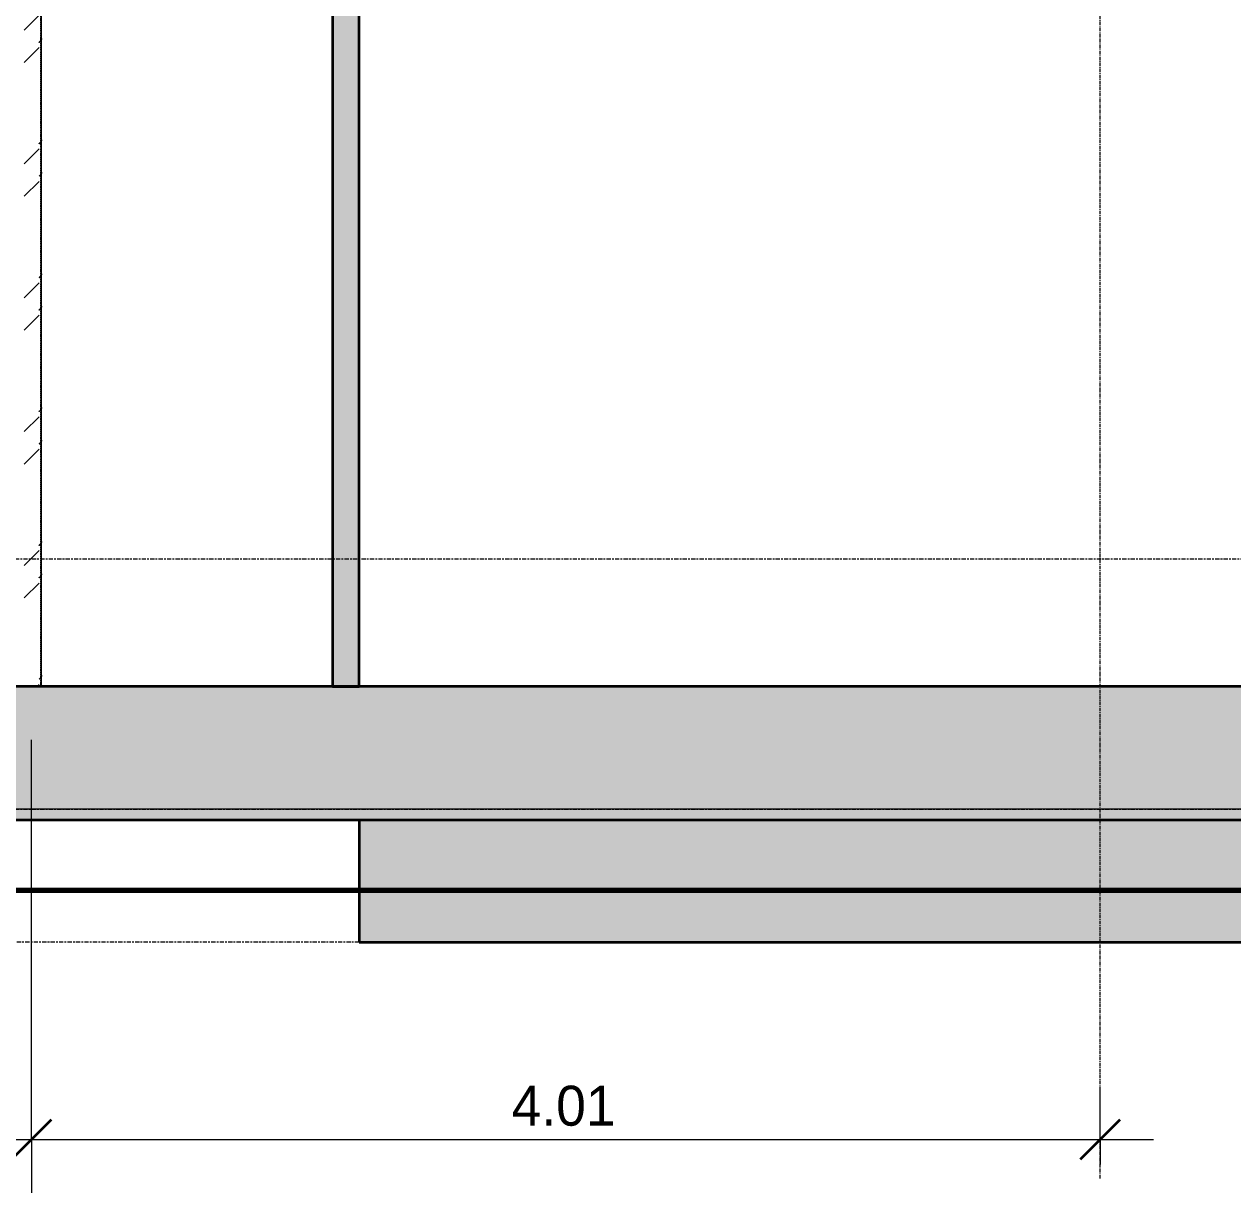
# Model space of a CAD drawing. Header units: centimetres. Extents: x -6111 to 13767, y -285 to 1600.
# Drawn here: x -3177.3 to -2723.3, y -144.1 to 294.9 of the extents above; entities that cross this region are included whole.
import ezdxf

# ---------------------------------------------------------------- set-up
doc = ezdxf.new("R2010")
doc.units = ezdxf.units.CM
for name, pattern in [('Centre', [3.175, 0.635, -0.475, 1.59, -0.475]), ('Grid Line', [2.2225, 1.27, -0.3175, 0.3175, -0.3175]), ('Hidden', [0.714375, 0.47625, -0.238125])]:
    doc.linetypes.add(name, pattern=pattern)
for name, color, linetype, lineweight in [('A-ANNO-DIMS', 7, 'Continuous', 9), ('A-ANNO-DIMS-100', 7, 'Continuous', 9), ('A-FLOR', 7, 'Continuous', 9), ('A-FLOR-LEVL', 7, 'Continuous', 9), ('A-FLOR-PATT', 7, 'Continuous', 35), ('A-WALL', 7, 'Continuous', 9), ('A-WALL-PATT', 7, 'Continuous', 35), ('C-BLDG-PADS', 7, 'Continuous', 9), ('C-TOPO', 7, 'Continuous', 9), ('S-COLS', 7, 'Continuous', 9), ('S-GRID', 7, 'Continuous', 9)]:
    doc.layers.add(name, color=color, linetype=linetype, lineweight=lineweight)
doc.styles.add('Century Gothic_1', font='GOTHIC.TTF', dxfattribs={"height": 15})
doc.dimstyles.new('FCA_N_Cotas_E100', dxfattribs={"dimscale": 30.48, "dimtxt": 15.662524, "dimasz": 0.492126, "dimexe": 0.656168, "dimexo": 0.656168, "dimgap": 0.032808, "dimtad": 1, "dimlfac": 0.01, "dimrnd": 0.01, "dimzin": 0, "dimdsep": 46, "dimtxsty": 'Century Gothic_1', "dimblk1": 'OBLIQUE', "dimblk2": 'OBLIQUE', "dimsah": 1, "dimcen": 0.09, "dimdle": 0.656168, "dimadec": 3, "dimazin": 2, "dimtfac": 1, "dimtdec": 4, "dimtix": 1, "dimtmove": 0, "dimatfit": 3, "dimfxl": 1, "dimtvp": 1, "dimtolj": 1, "dimtzin": 0, "dimarcsym": 2})

# ---------------------------------------------------------------- blocks, each defined once
blk = doc.blocks.new('PQ_RVR_ARQ-01_ZZ_ZZ_MO_T_A_rvt-2-Elevación Eje 2')
at = {"layer": 'A-WALL-PATT', "lineweight": 9, "true_color": 0xeaeaea}
blk.add_hatch(color=254, dxfattribs=at).paths.add_polyline_path([(-5356.88, 46.02), (-5356.88, 548.37), (-5366.88, 548.37), (-5366.88, 46.02)])
at = {"layer": 'A-FLOR', "color": 254, "lineweight": 35, "true_color": 0xcccccc}
for p, q in [((-3781.84, 46.02), (-5714.43, 46.02)), ((-5714.43, -3.98), (-3781.84, -3.98))]:
    blk.add_line(p, q, dxfattribs=at)
at = {"layer": 'A-WALL', "color": 254, "lineweight": 35, "true_color": 0xcccccc}
for p, q in [((-5366.88, 548.37), (-5366.88, 46.02)), ((-5356.88, 46.02), (-5356.88, 548.37)), ((-5366.88, 46.02), (-5356.88, 46.02))]:
    blk.add_line(p, q, dxfattribs=at)
at = {"layer": 'C-BLDG-PADS', "color": 254, "lineweight": 18, "true_color": 0xdadada}
for p, q in [((-2175.29, 0), (-5714.43, 0)), ((-5714.43, -30.48), (-2175.29, -30.48))]:
    blk.add_line(p, q, dxfattribs=at)
at = {"layer": 'C-TOPO', "color": 254, "lineweight": 70, "true_color": 0xdadada}
blk.add_line((-4893.02, -30.5), (-5714.43, -30.5), dxfattribs=at)
at = {"layer": 'C-TOPO', "color": 254, "true_color": 0xdadada}
blk.add_line((-4893.02, -30.5), (-5714.43, -30.5), dxfattribs=at)
blk = doc.blocks.new('FP_86-Elevación Eje 2')
at = {"layer": 'S-COLS'}
blk.add_line((-5476.15, 46.02), (-5476.15, 620.8), dxfattribs=at)
at = {"layer": 'S-COLS', "color": 9, "true_color": 0xc0c0c0}
for p, q in [((-5477.1, 288.07), (-5477.08, 288.09)), ((-5477.08, 288.09), (-5477.05, 288.11)), ((-5477.05, 288.11), (-5477.03, 288.14)), ((-5477.03, 288.14), (-5477, 288.16)), ((-5477, 288.16), (-5476.97, 288.18)), ((-5476.97, 288.18), (-5476.95, 288.21)), ((-5476.95, 288.21), (-5476.92, 288.23)), ((-5476.92, 288.23), (-5476.9, 288.25)), ((-5476.9, 288.25), (-5476.87, 288.28)), ((-5476.87, 288.28), (-5476.85, 288.3)), ((-5476.85, 288.3), (-5476.82, 288.32)), ((-5476.82, 288.32), (-5476.79, 288.35)), ((-5476.79, 288.35), (-5476.77, 288.37)), ((-5476.77, 288.37), (-5476.75, 288.39)), ((-5476.75, 288.39), (-5476.72, 288.42)), ((-5476.72, 288.42), (-5476.7, 288.44)), ((-5476.7, 288.44), (-5476.67, 288.46)), ((-5476.67, 288.46), (-5476.65, 288.49)), ((-5476.65, 288.49), (-5476.62, 288.51)), ((-5476.62, 288.51), (-5476.6, 288.53)), ((-5476.6, 288.53), (-5476.58, 288.56)), ((-5476.58, 288.56), (-5476.56, 288.58)), ((-5476.56, 288.58), (-5476.53, 288.6)), ((-5476.53, 288.6), (-5476.51, 288.63)), ((-5476.51, 288.63), (-5476.49, 288.65)), ((-5476.49, 288.65), (-5476.47, 288.67)), ((-5476.47, 288.67), (-5476.45, 288.7)), ((-5476.45, 288.7), (-5476.43, 288.72)), ((-5476.43, 288.72), (-5476.41, 288.74)), ((-5476.41, 288.74), (-5476.39, 288.77)), ((-5476.39, 288.77), (-5476.37, 288.79)), ((-5476.37, 288.79), (-5476.35, 288.81)), ((-5476.35, 288.81), (-5476.33, 288.84)), ((-5476.33, 288.84), (-5476.31, 288.86)), ((-5476.31, 288.86), (-5476.3, 288.88)), ((-5476.3, 288.88), (-5476.28, 288.91)), ((-5476.28, 288.91), (-5476.26, 288.93)), ((-5476.26, 288.93), (-5476.25, 288.95)), ((-5476.25, 288.95), (-5476.23, 288.98)), ((-5476.23, 288.98), (-5476.22, 289)), ((-5476.22, 289), (-5476.2, 289.02)), ((-5476.2, 289.02), (-5476.19, 289.05)), ((-5476.19, 289.05), (-5476.18, 289.07)), ((-5476.18, 289.07), (-5476.16, 289.09)), ((-5476.16, 289.09), (-5476.15, 289.12)), ((-5476.15, 289.12), (-5476.14, 289.14)), ((-5476.14, 289.14), (-5476.13, 289.16)), ((-5476.13, 289.16), (-5476.12, 289.19)), ((-5476.12, 289.19), (-5476.11, 289.21)), ((-5476.11, 289.21), (-5476.1, 289.23)), ((-5476.1, 289.23), (-5476.09, 289.26)), ((-5476.09, 289.26), (-5476.08, 289.28)), ((-5476.08, 289.3), (-5476.07, 289.33)), ((-5476.08, 289.28), (-5476.08, 289.3)), ((-5476.07, 289.33), (-5476.06, 289.35)), ((-5476.06, 289.37), (-5476.05, 289.4)), ((-5476.06, 289.35), (-5476.06, 289.37)), ((-5476.05, 289.44), (-5476.04, 289.47)), ((-5476.05, 289.42), (-5476.05, 289.44)), ((-5476.05, 289.4), (-5476.05, 289.42)), ((-5476.04, 289.51), (-5476.04, 289.54)), ((-5476.04, 289.49), (-5476.04, 289.51)), ((-5476.04, 289.47), (-5476.04, 289.49)), ((-5477.1, 249.97), (-5477.08, 249.99)), ((-5477.08, 249.99), (-5477.05, 250.01)), ((-5477.05, 250.01), (-5477.03, 250.04)), ((-5477.03, 250.04), (-5477, 250.06)), ((-5477, 250.06), (-5476.97, 250.08)), ((-5476.97, 250.08), (-5476.95, 250.11)), ((-5476.95, 250.11), (-5476.92, 250.13)), ((-5476.92, 250.13), (-5476.9, 250.15)), ((-5476.9, 250.15), (-5476.87, 250.18)), ((-5476.87, 250.18), (-5476.85, 250.2)), ((-5476.85, 250.2), (-5476.82, 250.22)), ((-5476.82, 250.22), (-5476.79, 250.25)), ((-5476.79, 250.25), (-5476.77, 250.27)), ((-5476.77, 250.27), (-5476.75, 250.29)), ((-5476.75, 250.29), (-5476.72, 250.32)), ((-5476.72, 250.32), (-5476.7, 250.34)), ((-5476.7, 250.34), (-5476.67, 250.36)), ((-5476.67, 250.36), (-5476.65, 250.39)), ((-5476.65, 250.39), (-5476.62, 250.41)), ((-5476.62, 250.41), (-5476.6, 250.43)), ((-5476.6, 250.43), (-5476.58, 250.46)), ((-5476.58, 250.46), (-5476.56, 250.48)), ((-5476.56, 250.48), (-5476.53, 250.5)), ((-5476.53, 250.5), (-5476.51, 250.53)), ((-5476.51, 250.53), (-5476.49, 250.55)), ((-5476.49, 250.55), (-5476.47, 250.57)), ((-5476.47, 250.57), (-5476.45, 250.6)), ((-5476.45, 250.6), (-5476.43, 250.62)), ((-5476.43, 250.62), (-5476.41, 250.64)), ((-5476.41, 250.64), (-5476.39, 250.67)), ((-5476.39, 250.67), (-5476.37, 250.69)), ((-5476.37, 250.69), (-5476.35, 250.71)), ((-5476.35, 250.71), (-5476.33, 250.74)), ((-5476.33, 250.74), (-5476.31, 250.76)), ((-5476.31, 250.76), (-5476.3, 250.78)), ((-5476.3, 250.78), (-5476.28, 250.81)), ((-5476.28, 250.81), (-5476.26, 250.83)), ((-5476.26, 250.83), (-5476.25, 250.85)), ((-5476.25, 250.85), (-5476.23, 250.88)), ((-5476.23, 250.88), (-5476.22, 250.9)), ((-5476.22, 250.9), (-5476.2, 250.92)), ((-5476.2, 250.92), (-5476.19, 250.95)), ((-5476.19, 250.95), (-5476.18, 250.97)), ((-5476.18, 250.97), (-5476.16, 250.99)), ((-5476.16, 250.99), (-5476.15, 251.02)), ((-5476.15, 251.02), (-5476.14, 251.04)), ((-5476.14, 251.04), (-5476.13, 251.06)), ((-5476.13, 251.06), (-5476.12, 251.09)), ((-5476.12, 251.09), (-5476.11, 251.11)), ((-5476.11, 251.11), (-5476.1, 251.13)), ((-5476.1, 251.13), (-5476.09, 251.16)), ((-5476.09, 251.16), (-5476.08, 251.18)), ((-5476.08, 251.2), (-5476.07, 251.23)), ((-5476.08, 251.18), (-5476.08, 251.2)), ((-5476.07, 251.23), (-5476.06, 251.25)), ((-5476.06, 251.27), (-5476.05, 251.3)), ((-5476.06, 251.25), (-5476.06, 251.27)), ((-5476.05, 251.34), (-5476.04, 251.37)), ((-5476.05, 251.32), (-5476.05, 251.34)), ((-5476.05, 251.3), (-5476.05, 251.32)), ((-5476.04, 251.41), (-5476.04, 251.44)), ((-5476.04, 251.39), (-5476.04, 251.41)), ((-5476.04, 251.37), (-5476.04, 251.39)), ((-5477.1, 237.78), (-5477.08, 237.8)), ((-5477.08, 237.8), (-5477.05, 237.82)), ((-5477.05, 237.82), (-5477.03, 237.85)), ((-5477.03, 237.85), (-5477, 237.87)), ((-5477, 237.87), (-5476.97, 237.89)), ((-5476.97, 237.89), (-5476.95, 237.92)), ((-5476.95, 237.92), (-5476.92, 237.94)), ((-5476.92, 237.94), (-5476.9, 237.96)), ((-5476.9, 237.96), (-5476.87, 237.99)), ((-5476.87, 237.99), (-5476.85, 238.01)), ((-5476.85, 238.01), (-5476.82, 238.03)), ((-5476.82, 238.03), (-5476.79, 238.06)), ((-5476.79, 238.06), (-5476.77, 238.08)), ((-5476.77, 238.08), (-5476.75, 238.1)), ((-5476.75, 238.1), (-5476.72, 238.13)), ((-5476.72, 238.13), (-5476.7, 238.15)), ((-5476.7, 238.15), (-5476.67, 238.17)), ((-5476.67, 238.17), (-5476.65, 238.2)), ((-5476.65, 238.2), (-5476.62, 238.22)), ((-5476.62, 238.22), (-5476.6, 238.24)), ((-5476.6, 238.24), (-5476.58, 238.27)), ((-5476.58, 238.27), (-5476.56, 238.29)), ((-5476.56, 238.29), (-5476.53, 238.31)), ((-5476.53, 238.31), (-5476.51, 238.34)), ((-5476.51, 238.34), (-5476.49, 238.36)), ((-5476.49, 238.36), (-5476.47, 238.38)), ((-5476.47, 238.38), (-5476.45, 238.41)), ((-5476.45, 238.41), (-5476.43, 238.43)), ((-5476.43, 238.43), (-5476.41, 238.45)), ((-5476.41, 238.45), (-5476.39, 238.48)), ((-5476.39, 238.48), (-5476.37, 238.5)), ((-5476.37, 238.5), (-5476.35, 238.52)), ((-5476.35, 238.52), (-5476.33, 238.55)), ((-5476.33, 238.55), (-5476.31, 238.57)), ((-5476.31, 238.57), (-5476.3, 238.59)), ((-5476.3, 238.59), (-5476.28, 238.62)), ((-5476.28, 238.62), (-5476.26, 238.64)), ((-5476.26, 238.64), (-5476.25, 238.66)), ((-5476.25, 238.66), (-5476.23, 238.69)), ((-5476.23, 238.69), (-5476.22, 238.71)), ((-5476.22, 238.71), (-5476.2, 238.73)), ((-5476.2, 238.73), (-5476.19, 238.76)), ((-5476.19, 238.76), (-5476.18, 238.78)), ((-5476.18, 238.78), (-5476.16, 238.8)), ((-5476.16, 238.8), (-5476.15, 238.83)), ((-5476.15, 238.83), (-5476.14, 238.85)), ((-5476.14, 238.85), (-5476.13, 238.87)), ((-5476.13, 238.87), (-5476.12, 238.9)), ((-5476.12, 238.9), (-5476.11, 238.92)), ((-5476.11, 238.92), (-5476.1, 238.94)), ((-5476.1, 238.94), (-5476.09, 238.97)), ((-5476.09, 238.97), (-5476.08, 238.99)), ((-5476.08, 239.01), (-5476.07, 239.04)), ((-5476.08, 238.99), (-5476.08, 239.01)), ((-5476.07, 239.04), (-5476.06, 239.06)), ((-5476.06, 239.08), (-5476.05, 239.11)), ((-5476.06, 239.06), (-5476.06, 239.08)), ((-5476.05, 239.15), (-5476.04, 239.18)), ((-5476.05, 239.13), (-5476.05, 239.15)), ((-5476.05, 239.11), (-5476.05, 239.13)), ((-5476.04, 239.22), (-5476.04, 239.25)), ((-5476.04, 239.2), (-5476.04, 239.22)), ((-5476.04, 239.18), (-5476.04, 239.2)), ((-5477.03, 199.75), (-5477, 199.77)), ((-5477, 199.77), (-5476.97, 199.79)), ((-5476.97, 199.79), (-5476.95, 199.82)), ((-5476.95, 199.82), (-5476.92, 199.84)), ((-5476.92, 199.84), (-5476.9, 199.86)), ((-5476.9, 199.86), (-5476.87, 199.89)), ((-5476.87, 199.89), (-5476.85, 199.91)), ((-5476.85, 199.91), (-5476.82, 199.93)), ((-5476.82, 199.93), (-5476.79, 199.96)), ((-5476.79, 199.96), (-5476.77, 199.98)), ((-5476.77, 199.98), (-5476.75, 200)), ((-5476.75, 200), (-5476.72, 200.03)), ((-5476.72, 200.03), (-5476.7, 200.05)), ((-5476.7, 200.05), (-5476.67, 200.07)), ((-5476.67, 200.07), (-5476.65, 200.1)), ((-5476.65, 200.1), (-5476.62, 200.12)), ((-5476.62, 200.12), (-5476.6, 200.14)), ((-5476.6, 200.14), (-5476.58, 200.17)), ((-5476.58, 200.17), (-5476.56, 200.19)), ((-5476.56, 200.19), (-5476.53, 200.21)), ((-5476.53, 200.21), (-5476.51, 200.24)), ((-5476.51, 200.24), (-5476.49, 200.26)), ((-5476.49, 200.26), (-5476.47, 200.28)), ((-5476.47, 200.28), (-5476.45, 200.31)), ((-5476.45, 200.31), (-5476.43, 200.33)), ((-5476.43, 200.33), (-5476.41, 200.35)), ((-5476.41, 200.35), (-5476.39, 200.38)), ((-5476.39, 200.38), (-5476.37, 200.4)), ((-5476.37, 200.4), (-5476.35, 200.42)), ((-5476.35, 200.42), (-5476.33, 200.45)), ((-5476.33, 200.45), (-5476.31, 200.47)), ((-5476.31, 200.47), (-5476.3, 200.49)), ((-5476.3, 200.49), (-5476.28, 200.52)), ((-5476.28, 200.52), (-5476.26, 200.54)), ((-5476.26, 200.54), (-5476.25, 200.56)), ((-5476.25, 200.56), (-5476.23, 200.59)), ((-5476.23, 200.59), (-5476.22, 200.61)), ((-5476.22, 200.61), (-5476.2, 200.63)), ((-5476.2, 200.63), (-5476.19, 200.66)), ((-5476.19, 200.66), (-5476.18, 200.68)), ((-5476.18, 200.68), (-5476.16, 200.7)), ((-5476.16, 200.7), (-5476.15, 200.73)), ((-5476.15, 200.73), (-5476.14, 200.75)), ((-5476.14, 200.75), (-5476.13, 200.77)), ((-5476.13, 200.77), (-5476.12, 200.8)), ((-5476.12, 200.8), (-5476.11, 200.82)), ((-5476.11, 200.82), (-5476.1, 200.84)), ((-5476.1, 200.84), (-5476.09, 200.87)), ((-5476.09, 200.87), (-5476.08, 200.89)), ((-5476.08, 200.91), (-5476.07, 200.94)), ((-5476.08, 200.89), (-5476.08, 200.91)), ((-5476.07, 200.94), (-5476.06, 200.96)), ((-5476.06, 200.98), (-5476.05, 201.01)), ((-5476.06, 200.96), (-5476.06, 200.98)), ((-5476.05, 201.05), (-5476.04, 201.08)), ((-5476.05, 201.03), (-5476.05, 201.05)), ((-5476.05, 201.01), (-5476.05, 201.03)), ((-5476.04, 201.12), (-5476.04, 201.15)), ((-5476.04, 201.1), (-5476.04, 201.12)), ((-5476.04, 201.08), (-5476.04, 201.1)), ((-5477.1, 199.68), (-5477.08, 199.7)), ((-5477.08, 199.7), (-5477.05, 199.72)), ((-5477.05, 199.72), (-5477.03, 199.75)), ((-5477.1, 187.49), (-5477.08, 187.51)), ((-5477.08, 187.51), (-5477.05, 187.54)), ((-5477.05, 187.54), (-5477.03, 187.56)), ((-5477.03, 187.56), (-5477, 187.58)), ((-5477, 187.58), (-5476.97, 187.61)), ((-5476.97, 187.61), (-5476.95, 187.63)), ((-5476.95, 187.63), (-5476.92, 187.65)), ((-5476.92, 187.65), (-5476.9, 187.68)), ((-5476.9, 187.68), (-5476.87, 187.7)), ((-5476.87, 187.7), (-5476.85, 187.72)), ((-5476.85, 187.72), (-5476.82, 187.75)), ((-5476.82, 187.75), (-5476.79, 187.77)), ((-5476.79, 187.77), (-5476.77, 187.79)), ((-5476.77, 187.79), (-5476.75, 187.81)), ((-5476.75, 187.81), (-5476.72, 187.84)), ((-5476.72, 187.84), (-5476.7, 187.86)), ((-5476.7, 187.86), (-5476.67, 187.88)), ((-5476.67, 187.88), (-5476.65, 187.91)), ((-5476.65, 187.91), (-5476.62, 187.93)), ((-5476.62, 187.93), (-5476.6, 187.95)), ((-5476.6, 187.95), (-5476.58, 187.98)), ((-5476.58, 187.98), (-5476.56, 188)), ((-5476.56, 188), (-5476.53, 188.02)), ((-5476.53, 188.02), (-5476.51, 188.05)), ((-5476.51, 188.05), (-5476.49, 188.07)), ((-5476.49, 188.07), (-5476.47, 188.09)), ((-5476.47, 188.09), (-5476.45, 188.12)), ((-5476.45, 188.12), (-5476.43, 188.14)), ((-5476.43, 188.14), (-5476.41, 188.16)), ((-5476.41, 188.16), (-5476.39, 188.19)), ((-5476.39, 188.19), (-5476.37, 188.21)), ((-5476.37, 188.21), (-5476.35, 188.23)), ((-5476.35, 188.23), (-5476.33, 188.26)), ((-5476.33, 188.26), (-5476.31, 188.28)), ((-5476.31, 188.28), (-5476.3, 188.3)), ((-5476.3, 188.3), (-5476.28, 188.33)), ((-5476.28, 188.33), (-5476.26, 188.35)), ((-5476.26, 188.35), (-5476.25, 188.37)), ((-5476.25, 188.37), (-5476.23, 188.4)), ((-5476.23, 188.4), (-5476.22, 188.42)), ((-5476.22, 188.42), (-5476.2, 188.44)), ((-5476.2, 188.44), (-5476.19, 188.47)), ((-5476.19, 188.47), (-5476.18, 188.49)), ((-5476.18, 188.49), (-5476.16, 188.51)), ((-5476.16, 188.51), (-5476.15, 188.54)), ((-5476.15, 188.54), (-5476.14, 188.56)), ((-5476.14, 188.56), (-5476.13, 188.58)), ((-5476.13, 188.58), (-5476.12, 188.61)), ((-5476.12, 188.61), (-5476.11, 188.63)), ((-5476.11, 188.63), (-5476.1, 188.65)), ((-5476.1, 188.65), (-5476.09, 188.68)), ((-5476.09, 188.68), (-5476.08, 188.7)), ((-5476.08, 188.72), (-5476.07, 188.75)), ((-5476.08, 188.7), (-5476.08, 188.72)), ((-5476.07, 188.75), (-5476.06, 188.77)), ((-5476.06, 188.79), (-5476.05, 188.82)), ((-5476.06, 188.77), (-5476.06, 188.79)), ((-5476.05, 188.86), (-5476.04, 188.89)), ((-5476.05, 188.84), (-5476.05, 188.86)), ((-5476.05, 188.82), (-5476.05, 188.84)), ((-5476.04, 188.93), (-5476.04, 188.96)), ((-5476.04, 188.91), (-5476.04, 188.93)), ((-5476.04, 188.89), (-5476.04, 188.91)), ((-5476.65, 149.81), (-5476.62, 149.83)), ((-5476.62, 149.83), (-5476.6, 149.85)), ((-5476.6, 149.85), (-5476.58, 149.88)), ((-5476.58, 149.88), (-5476.56, 149.9)), ((-5476.56, 149.9), (-5476.53, 149.92)), ((-5476.53, 149.92), (-5476.51, 149.95)), ((-5476.51, 149.95), (-5476.49, 149.97)), ((-5476.49, 149.97), (-5476.47, 149.99)), ((-5476.47, 149.99), (-5476.45, 150.02)), ((-5476.45, 150.02), (-5476.43, 150.04)), ((-5476.43, 150.04), (-5476.41, 150.06)), ((-5476.41, 150.06), (-5476.39, 150.09)), ((-5476.39, 150.09), (-5476.37, 150.11)), ((-5476.37, 150.11), (-5476.35, 150.13)), ((-5476.35, 150.13), (-5476.33, 150.16)), ((-5476.33, 150.16), (-5476.31, 150.18)), ((-5476.31, 150.18), (-5476.3, 150.2)), ((-5476.3, 150.2), (-5476.28, 150.23)), ((-5476.28, 150.23), (-5476.26, 150.25)), ((-5476.26, 150.25), (-5476.25, 150.27)), ((-5476.25, 150.27), (-5476.23, 150.3)), ((-5476.23, 150.3), (-5476.22, 150.32)), ((-5476.22, 150.32), (-5476.2, 150.34)), ((-5476.2, 150.34), (-5476.19, 150.37)), ((-5476.19, 150.37), (-5476.18, 150.39)), ((-5476.18, 150.39), (-5476.16, 150.41)), ((-5476.16, 150.41), (-5476.15, 150.44)), ((-5476.15, 150.44), (-5476.14, 150.46)), ((-5476.14, 150.46), (-5476.13, 150.48)), ((-5476.13, 150.48), (-5476.12, 150.51)), ((-5476.12, 150.51), (-5476.11, 150.53)), ((-5476.11, 150.53), (-5476.1, 150.55)), ((-5476.1, 150.55), (-5476.09, 150.58)), ((-5476.09, 150.58), (-5476.08, 150.6)), ((-5476.08, 150.62), (-5476.07, 150.65)), ((-5476.08, 150.6), (-5476.08, 150.62)), ((-5476.07, 150.65), (-5476.06, 150.67)), ((-5476.06, 150.69), (-5476.05, 150.72)), ((-5476.06, 150.67), (-5476.06, 150.69)), ((-5476.05, 150.76), (-5476.04, 150.79)), ((-5476.05, 150.74), (-5476.05, 150.76)), ((-5476.05, 150.72), (-5476.05, 150.74)), ((-5476.04, 150.83), (-5476.04, 150.86)), ((-5476.04, 150.81), (-5476.04, 150.83)), ((-5476.04, 150.79), (-5476.04, 150.81)), ((-5477.1, 149.39), (-5477.08, 149.41)), ((-5477.08, 149.41), (-5477.05, 149.44)), ((-5477.05, 149.44), (-5477.03, 149.46)), ((-5477.03, 149.46), (-5477, 149.48)), ((-5477, 149.48), (-5476.97, 149.51)), ((-5476.97, 149.51), (-5476.95, 149.53)), ((-5476.95, 149.53), (-5476.92, 149.55)), ((-5476.92, 149.55), (-5476.9, 149.58)), ((-5476.9, 149.58), (-5476.87, 149.6)), ((-5476.87, 149.6), (-5476.85, 149.62)), ((-5476.85, 149.62), (-5476.82, 149.65)), ((-5476.82, 149.65), (-5476.79, 149.67)), ((-5476.79, 149.67), (-5476.77, 149.69)), ((-5476.77, 149.69), (-5476.75, 149.71)), ((-5476.75, 149.71), (-5476.72, 149.74)), ((-5476.72, 149.74), (-5476.7, 149.76)), ((-5476.7, 149.76), (-5476.67, 149.78)), ((-5476.67, 149.78), (-5476.65, 149.81)), ((-5477.1, 137.2), (-5477.08, 137.22)), ((-5477.08, 137.22), (-5477.05, 137.25)), ((-5477.05, 137.25), (-5477.03, 137.27)), ((-5477.03, 137.27), (-5477, 137.29)), ((-5477, 137.29), (-5476.97, 137.32)), ((-5476.97, 137.32), (-5476.95, 137.34)), ((-5476.95, 137.34), (-5476.92, 137.36)), ((-5476.92, 137.36), (-5476.9, 137.39)), ((-5476.9, 137.39), (-5476.87, 137.41)), ((-5476.87, 137.41), (-5476.85, 137.43)), ((-5476.85, 137.43), (-5476.82, 137.46)), ((-5476.82, 137.46), (-5476.79, 137.48)), ((-5476.79, 137.48), (-5476.77, 137.5)), ((-5476.77, 137.5), (-5476.75, 137.53)), ((-5476.75, 137.53), (-5476.72, 137.55)), ((-5476.72, 137.55), (-5476.7, 137.57)), ((-5476.7, 137.57), (-5476.67, 137.6)), ((-5476.67, 137.6), (-5476.65, 137.62)), ((-5476.65, 137.62), (-5476.62, 137.64)), ((-5476.62, 137.64), (-5476.6, 137.67)), ((-5476.6, 137.67), (-5476.58, 137.69)), ((-5476.58, 137.69), (-5476.56, 137.71)), ((-5476.56, 137.71), (-5476.53, 137.74)), ((-5476.53, 137.74), (-5476.51, 137.76)), ((-5476.51, 137.76), (-5476.49, 137.78)), ((-5476.49, 137.78), (-5476.47, 137.81)), ((-5476.47, 137.81), (-5476.45, 137.83)), ((-5476.45, 137.83), (-5476.43, 137.85)), ((-5476.43, 137.85), (-5476.41, 137.88)), ((-5476.41, 137.88), (-5476.39, 137.9)), ((-5476.39, 137.9), (-5476.37, 137.92)), ((-5476.37, 137.92), (-5476.35, 137.95)), ((-5476.35, 137.95), (-5476.33, 137.97)), ((-5476.33, 137.97), (-5476.31, 137.99)), ((-5476.31, 137.99), (-5476.3, 138.02)), ((-5476.3, 138.02), (-5476.28, 138.04)), ((-5476.28, 138.04), (-5476.26, 138.06)), ((-5476.26, 138.06), (-5476.25, 138.09)), ((-5476.25, 138.09), (-5476.23, 138.11)), ((-5476.23, 138.11), (-5476.22, 138.13)), ((-5476.22, 138.13), (-5476.2, 138.16)), ((-5476.2, 138.16), (-5476.19, 138.18)), ((-5476.19, 138.18), (-5476.18, 138.2)), ((-5476.18, 138.2), (-5476.16, 138.23)), ((-5476.16, 138.23), (-5476.15, 138.25)), ((-5476.15, 138.25), (-5476.14, 138.27)), ((-5476.14, 138.27), (-5476.13, 138.29)), ((-5476.13, 138.29), (-5476.12, 138.32)), ((-5476.12, 138.32), (-5476.11, 138.34)), ((-5476.11, 138.34), (-5476.1, 138.36)), ((-5476.1, 138.36), (-5476.09, 138.39)), ((-5476.09, 138.39), (-5476.08, 138.41)), ((-5476.08, 138.43), (-5476.07, 138.46)), ((-5476.08, 138.41), (-5476.08, 138.43)), ((-5476.07, 138.46), (-5476.06, 138.48)), ((-5476.06, 138.5), (-5476.05, 138.53)), ((-5476.06, 138.48), (-5476.06, 138.5)), ((-5476.05, 138.57), (-5476.04, 138.6)), ((-5476.05, 138.55), (-5476.05, 138.57)), ((-5476.05, 138.53), (-5476.05, 138.55)), ((-5476.04, 138.64), (-5476.04, 138.67)), ((-5476.04, 138.62), (-5476.04, 138.64)), ((-5476.04, 138.6), (-5476.04, 138.62)), ((-5476.33, 99.87), (-5476.31, 99.89)), ((-5476.31, 99.89), (-5476.3, 99.92)), ((-5476.3, 99.92), (-5476.28, 99.94)), ((-5476.28, 99.94), (-5476.26, 99.96)), ((-5476.26, 99.96), (-5476.25, 99.99)), ((-5476.25, 99.99), (-5476.23, 100.01)), ((-5476.23, 100.01), (-5476.22, 100.03)), ((-5476.22, 100.03), (-5476.2, 100.06)), ((-5476.2, 100.06), (-5476.19, 100.08)), ((-5476.19, 100.08), (-5476.18, 100.1)), ((-5476.18, 100.1), (-5476.16, 100.13)), ((-5476.16, 100.13), (-5476.15, 100.15)), ((-5476.15, 100.15), (-5476.14, 100.17)), ((-5476.14, 100.17), (-5476.13, 100.19)), ((-5476.13, 100.19), (-5476.12, 100.22)), ((-5476.12, 100.22), (-5476.11, 100.24)), ((-5476.11, 100.24), (-5476.1, 100.26)), ((-5476.1, 100.26), (-5476.09, 100.29)), ((-5476.09, 100.29), (-5476.08, 100.31)), ((-5476.08, 100.33), (-5476.07, 100.36)), ((-5476.08, 100.31), (-5476.08, 100.33)), ((-5476.07, 100.36), (-5476.06, 100.38)), ((-5476.06, 100.4), (-5476.05, 100.43)), ((-5476.06, 100.38), (-5476.06, 100.4)), ((-5476.05, 100.47), (-5476.04, 100.5)), ((-5476.05, 100.45), (-5476.05, 100.47)), ((-5476.05, 100.43), (-5476.05, 100.45)), ((-5476.04, 100.54), (-5476.04, 100.57)), ((-5476.04, 100.52), (-5476.04, 100.54)), ((-5476.04, 100.5), (-5476.04, 100.52)), ((-5477.1, 99.1), (-5477.08, 99.12)), ((-5477.08, 99.12), (-5477.05, 99.15)), ((-5477.05, 99.15), (-5477.03, 99.17)), ((-5477.03, 99.17), (-5477, 99.19)), ((-5477, 99.19), (-5476.97, 99.22)), ((-5476.97, 99.22), (-5476.95, 99.24)), ((-5476.95, 99.24), (-5476.92, 99.26)), ((-5476.92, 99.26), (-5476.9, 99.29)), ((-5476.9, 99.29), (-5476.87, 99.31)), ((-5476.87, 99.31), (-5476.85, 99.33)), ((-5476.85, 99.33), (-5476.82, 99.36)), ((-5476.82, 99.36), (-5476.79, 99.38)), ((-5476.79, 99.38), (-5476.77, 99.4)), ((-5476.77, 99.4), (-5476.75, 99.43)), ((-5476.75, 99.43), (-5476.72, 99.45)), ((-5476.72, 99.45), (-5476.7, 99.47)), ((-5476.7, 99.47), (-5476.67, 99.5)), ((-5476.67, 99.5), (-5476.65, 99.52)), ((-5476.65, 99.52), (-5476.62, 99.54)), ((-5476.62, 99.54), (-5476.6, 99.57)), ((-5476.6, 99.57), (-5476.58, 99.59)), ((-5476.58, 99.59), (-5476.56, 99.61)), ((-5476.56, 99.61), (-5476.53, 99.64)), ((-5476.53, 99.64), (-5476.51, 99.66)), ((-5476.51, 99.66), (-5476.49, 99.68)), ((-5476.49, 99.68), (-5476.47, 99.71)), ((-5476.47, 99.71), (-5476.45, 99.73)), ((-5476.45, 99.73), (-5476.43, 99.75)), ((-5476.43, 99.75), (-5476.41, 99.78)), ((-5476.41, 99.78), (-5476.39, 99.8)), ((-5476.39, 99.8), (-5476.37, 99.82)), ((-5476.37, 99.82), (-5476.35, 99.85)), ((-5476.35, 99.85), (-5476.33, 99.87)), ((-5477.1, 86.91), (-5477.08, 86.93)), ((-5477.08, 86.93), (-5477.05, 86.96)), ((-5477.05, 86.96), (-5477.03, 86.98)), ((-5477.03, 86.98), (-5477, 87)), ((-5477, 87), (-5476.97, 87.03)), ((-5476.97, 87.03), (-5476.95, 87.05)), ((-5476.95, 87.05), (-5476.92, 87.07)), ((-5476.92, 87.07), (-5476.9, 87.1)), ((-5476.9, 87.1), (-5476.87, 87.12)), ((-5476.87, 87.12), (-5476.85, 87.14)), ((-5476.85, 87.14), (-5476.82, 87.17)), ((-5476.82, 87.17), (-5476.79, 87.19)), ((-5476.79, 87.19), (-5476.77, 87.21)), ((-5476.77, 87.21), (-5476.75, 87.24)), ((-5476.75, 87.24), (-5476.72, 87.26)), ((-5476.72, 87.26), (-5476.7, 87.28)), ((-5476.7, 87.28), (-5476.67, 87.31)), ((-5476.67, 87.31), (-5476.65, 87.33)), ((-5476.65, 87.33), (-5476.62, 87.35)), ((-5476.62, 87.35), (-5476.6, 87.38)), ((-5476.6, 87.38), (-5476.58, 87.4)), ((-5476.58, 87.4), (-5476.56, 87.42)), ((-5476.56, 87.42), (-5476.53, 87.45)), ((-5476.53, 87.45), (-5476.51, 87.47)), ((-5476.51, 87.47), (-5476.49, 87.49)), ((-5476.49, 87.49), (-5476.47, 87.52)), ((-5476.47, 87.52), (-5476.45, 87.54)), ((-5476.45, 87.54), (-5476.43, 87.56)), ((-5476.43, 87.56), (-5476.41, 87.59)), ((-5476.41, 87.59), (-5476.39, 87.61)), ((-5476.39, 87.61), (-5476.37, 87.63)), ((-5476.37, 87.63), (-5476.35, 87.66)), ((-5476.35, 87.66), (-5476.33, 87.68)), ((-5476.33, 87.68), (-5476.31, 87.7)), ((-5476.31, 87.7), (-5476.3, 87.73)), ((-5476.3, 87.73), (-5476.28, 87.75)), ((-5476.28, 87.75), (-5476.26, 87.77)), ((-5476.26, 87.77), (-5476.25, 87.8)), ((-5476.25, 87.8), (-5476.23, 87.82)), ((-5476.23, 87.82), (-5476.22, 87.84)), ((-5476.22, 87.84), (-5476.2, 87.87)), ((-5476.2, 87.87), (-5476.19, 87.89)), ((-5476.19, 87.89), (-5476.18, 87.91)), ((-5476.18, 87.91), (-5476.16, 87.94)), ((-5476.16, 87.94), (-5476.15, 87.96)), ((-5476.15, 87.96), (-5476.14, 87.98)), ((-5476.14, 87.98), (-5476.13, 88.01)), ((-5476.13, 88.01), (-5476.12, 88.03)), ((-5476.12, 88.03), (-5476.11, 88.05)), ((-5476.11, 88.05), (-5476.1, 88.08)), ((-5476.1, 88.08), (-5476.09, 88.1)), ((-5476.09, 88.1), (-5476.08, 88.12)), ((-5476.08, 88.15), (-5476.07, 88.17)), ((-5476.08, 88.12), (-5476.08, 88.15)), ((-5476.07, 88.17), (-5476.06, 88.19)), ((-5476.06, 88.22), (-5476.05, 88.24)), ((-5476.06, 88.19), (-5476.06, 88.22)), ((-5476.05, 88.29), (-5476.04, 88.31)), ((-5476.05, 88.26), (-5476.05, 88.29)), ((-5476.05, 88.24), (-5476.05, 88.26)), ((-5476.04, 88.36), (-5476.04, 88.38)), ((-5476.04, 88.33), (-5476.04, 88.36)), ((-5476.04, 88.31), (-5476.04, 88.33)), ((-5476.12, 49.93), (-5476.11, 49.95)), ((-5476.11, 49.95), (-5476.1, 49.98)), ((-5476.1, 49.98), (-5476.09, 50)), ((-5476.09, 50), (-5476.08, 50.02)), ((-5476.08, 50.05), (-5476.07, 50.07)), ((-5476.08, 50.02), (-5476.08, 50.05)), ((-5476.07, 50.07), (-5476.06, 50.09)), ((-5476.06, 50.12), (-5476.05, 50.14)), ((-5476.06, 50.09), (-5476.06, 50.12)), ((-5476.05, 50.19), (-5476.04, 50.21)), ((-5476.05, 50.16), (-5476.05, 50.19)), ((-5476.05, 50.14), (-5476.05, 50.16)), ((-5476.04, 50.26), (-5476.04, 50.28)), ((-5476.04, 50.23), (-5476.04, 50.26)), ((-5476.04, 50.21), (-5476.04, 50.23)), ((-5477.1, 48.81), (-5477.08, 48.83)), ((-5477.08, 48.83), (-5477.05, 48.86)), ((-5477.05, 48.86), (-5477.03, 48.88)), ((-5477.03, 48.88), (-5477, 48.9)), ((-5477, 48.9), (-5476.97, 48.93)), ((-5476.97, 48.93), (-5476.95, 48.95)), ((-5476.95, 48.95), (-5476.92, 48.97)), ((-5476.92, 48.97), (-5476.9, 49)), ((-5476.9, 49), (-5476.87, 49.02)), ((-5476.87, 49.02), (-5476.85, 49.04)), ((-5476.85, 49.04), (-5476.82, 49.07)), ((-5476.82, 49.07), (-5476.79, 49.09)), ((-5476.79, 49.09), (-5476.77, 49.11)), ((-5476.77, 49.11), (-5476.75, 49.14)), ((-5476.75, 49.14), (-5476.72, 49.16)), ((-5476.72, 49.16), (-5476.7, 49.18)), ((-5476.7, 49.18), (-5476.67, 49.21)), ((-5476.67, 49.21), (-5476.65, 49.23)), ((-5476.65, 49.23), (-5476.62, 49.25)), ((-5476.62, 49.25), (-5476.6, 49.28)), ((-5476.6, 49.28), (-5476.58, 49.3)), ((-5476.58, 49.3), (-5476.56, 49.32)), ((-5476.56, 49.32), (-5476.53, 49.35)), ((-5476.53, 49.35), (-5476.51, 49.37)), ((-5476.51, 49.37), (-5476.49, 49.39)), ((-5476.49, 49.39), (-5476.47, 49.42)), ((-5476.47, 49.42), (-5476.45, 49.44)), ((-5476.45, 49.44), (-5476.43, 49.46)), ((-5476.43, 49.46), (-5476.41, 49.49)), ((-5476.41, 49.49), (-5476.39, 49.51)), ((-5476.39, 49.51), (-5476.37, 49.53)), ((-5476.37, 49.53), (-5476.35, 49.56)), ((-5476.35, 49.56), (-5476.33, 49.58)), ((-5476.33, 49.58), (-5476.31, 49.6)), ((-5476.31, 49.6), (-5476.3, 49.63)), ((-5476.3, 49.63), (-5476.28, 49.65)), ((-5476.28, 49.65), (-5476.26, 49.67)), ((-5476.26, 49.67), (-5476.25, 49.7)), ((-5476.25, 49.7), (-5476.23, 49.72)), ((-5476.23, 49.72), (-5476.22, 49.74)), ((-5476.22, 49.74), (-5476.2, 49.77)), ((-5476.2, 49.77), (-5476.19, 49.79)), ((-5476.19, 49.79), (-5476.18, 49.81)), ((-5476.18, 49.81), (-5476.16, 49.84)), ((-5476.16, 49.84), (-5476.15, 49.86)), ((-5476.15, 49.86), (-5476.14, 49.88)), ((-5476.14, 49.88), (-5476.13, 49.91)), ((-5476.13, 49.91), (-5476.12, 49.93))]:
    blk.add_line(p, q, dxfattribs=at)
blk = doc.blocks.new('HSS Rectangular-Column - 75 x 75-V85-Elevación Eje 2')
at = {"layer": 'S-COLS', "true_color": 0xc0c0c0}
h = blk.add_hatch(dxfattribs=at)
h.set_pattern_fill('FP_2', color=9, style=0, pattern_type=2)
h.set_pattern_definition([(45, (0, 0), (-25.14472, 25.14472), []), (45, (0, 38.1), (-25.14472, 25.14472), [])])
h.paths.add_polyline_path([(-5477.1, 46.02), (-5477.1, 620.8), (-5482.7, 620.8), (-5482.7, 46.02)])
at = {"layer": 'S-COLS', "linetype": 'Hidden'}
blk.add_line((-5476.55, 620.8), (-5476.55, 46.02), dxfattribs=at)
at = {"layer": 'S-COLS'}
blk.add_blockref('FP_86-Elevación Eje 2', (0, 0), dxfattribs=at)
blk = doc.blocks.new('DIMBLOCK20-Elevación Eje 2')
at = {"layer": 'A-ANNO-DIMS-100'}
for p, q in [((-3376.32, -124.13), (-3376.32, 26.02)), ((-3174.47, -124.13), (-3174.47, 26.02)), ((-3396.32, -124.13), (-3174.47, -124.13)), ((-3376.32, -124.13), (-3376.32, -144.13)), ((-3174.47, -124.13), (-3174.47, -144.13))]:
    blk.add_line(p, q, dxfattribs=at)
at = {"layer": 'A-ANNO-DIMS-100', "lineweight": 35}
for p, q in [((-3376.32, -124.13), (-3368.82, -116.63)), ((-3174.47, -124.13), (-3166.97, -116.63)), ((-3376.32, -124.13), (-3383.82, -131.63)), ((-3174.47, -124.13), (-3181.97, -131.63))]:
    blk.add_line(p, q, dxfattribs=at)
at = {"layer": 'A-ANNO-DIMS-100', "color": 0, "insert": (-3295.78, -103.9), "char_height": 15, "width": 48.9267, "attachment_point": 1, "line_spacing_factor": 0.984502, "style": 'Century Gothic_1'}
blk.add_mtext('2.02', dxfattribs=at)
blk = doc.blocks.new('_Oblique')
at = {"color": 0, "linetype": 'ByBlock', "lineweight": -2}
blk.add_line((-0.5, -0.5), (0.5, 0.5), dxfattribs=at)
blk = doc.blocks.new('DIMBLOCK21-Elevación Eje 2')
at = {"layer": 'A-ANNO-DIMS-100'}
for p, q in [((-3174.47, -124.13), (-3174.47, 26.02)), ((-2773.11, -124.13), (-2773.11, -104.13)), ((-3174.47, -124.13), (-2753.11, -124.13)), ((-3174.47, -124.13), (-3174.47, -144.13)), ((-2773.11, -124.13), (-2773.11, -133.52))]:
    blk.add_line(p, q, dxfattribs=at)
at = {"layer": 'A-ANNO-DIMS-100', "lineweight": 35}
for p, q in [((-3174.47, -124.13), (-3166.97, -116.63)), ((-2773.11, -124.13), (-2765.61, -116.63)), ((-3174.47, -124.13), (-3181.97, -131.63)), ((-2773.11, -124.13), (-2780.61, -131.63))]:
    blk.add_line(p, q, dxfattribs=at)
at = {"layer": 'A-ANNO-DIMS-100', "color": 0, "insert": (-2994.17, -103.9), "char_height": 15, "width": 48.9267, "attachment_point": 1, "line_spacing_factor": 0.984502, "style": 'Century Gothic_1'}
blk.add_mtext('4.01', dxfattribs=at)

msp = doc.modelspace()

# ---------------------------------------------------------------- hatches: boundary and pattern name
at = {"layer": 'A-FLOR-PATT', "lineweight": 9, "true_color": 0x9a9a9a}
for points in [[(-2558.527, -3.975), (-1476.411, -3.975), (-1476.411, 46.025), (-3408.998, 46.025), (-3408.998, -3.975), (-3020.11, -3.975)], [(-1173.777, -50), (130.14, -50), (130.14, 0), (-1476.411, 0), (-1476.411, -3.975), (-3051.443, -3.975), (-3051.443, -50), (-1404.568, -50)]]:
    msp.add_hatch(color=253, dxfattribs=at).paths.add_polyline_path(points)

# ---------------------------------------------------------------- linework, layer by layer
at = {"layer": 'A-FLOR', "lineweight": 35}
for p, q in [((-1476.411, 46.025), (-3408.998, 46.025)), ((-3408.998, -3.975), (-3051.443, -3.975)), ((-3051.443, -3.975), (-3051.443, -50)), ((-3051.443, -50), (130.14, -50))]:
    msp.add_line(p, q, dxfattribs=at)
at = {"layer": 'A-FLOR-LEVL', "color": 253, "linetype": 'Centre', "true_color": 0xaaaaaa}
for p, q in [((-3737.492, 94), (229.437, 94)), ((-3737.492, 0), (229.437, 0)), ((229.437, -50), (-3737.492, -50))]:
    msp.add_line(p, q, dxfattribs=at)
at = {"layer": 'S-GRID', "color": 253, "linetype": 'Grid Line', "true_color": 0xaaaaaa}
msp.add_line((-2773.106, -138.768), (-2773.106, 1331.674), dxfattribs=at)

# ---------------------------------------------------------------- block references
at = {"lineweight": 5}
msp.add_blockref('PQ_RVR_ARQ-01_ZZ_ZZ_MO_T_A_rvt-2-Elevación Eje 2', (2305.433, 0), dxfattribs=at)
at = {"layer": 'S-COLS'}
msp.add_blockref('HSS Rectangular-Column - 75 x 75-V85-Elevación Eje 2', (2305.433, 0), dxfattribs=at)

# ---------------------------------------------------------------- dimensions: what is measured, and where the dimension line sits
at = {"layer": 'A-ANNO-DIMS'}
for base, p1, p2, override, picture, middle in [((-3174.471, -124.131), (-3376.321, 46.025), (-3174.471, 46.025), {"dimpost": '<>', "dimfxl": 201.849766}, 'DIMBLOCK20-Elevación Eje 2', (-3275.396, -115.254)), ((-2773.106, -124.131), (-3174.471, 46.025), (-2773.106, -113.524), {"dimpost": '<>', "dimfxl": 431.91421}, 'DIMBLOCK21-Elevación Eje 2', (-2973.789, -115.254))]:
    dim = msp.add_linear_dim(base=base, p1=p1, p2=p2, dimstyle='FCA_N_Cotas_E100', override=override, dxfattribs=at)
    dim.commit()
    dim.dimension.update_dxf_attribs({"geometry": picture, "text_midpoint": middle})

doc.saveas('drawing.dxf')
